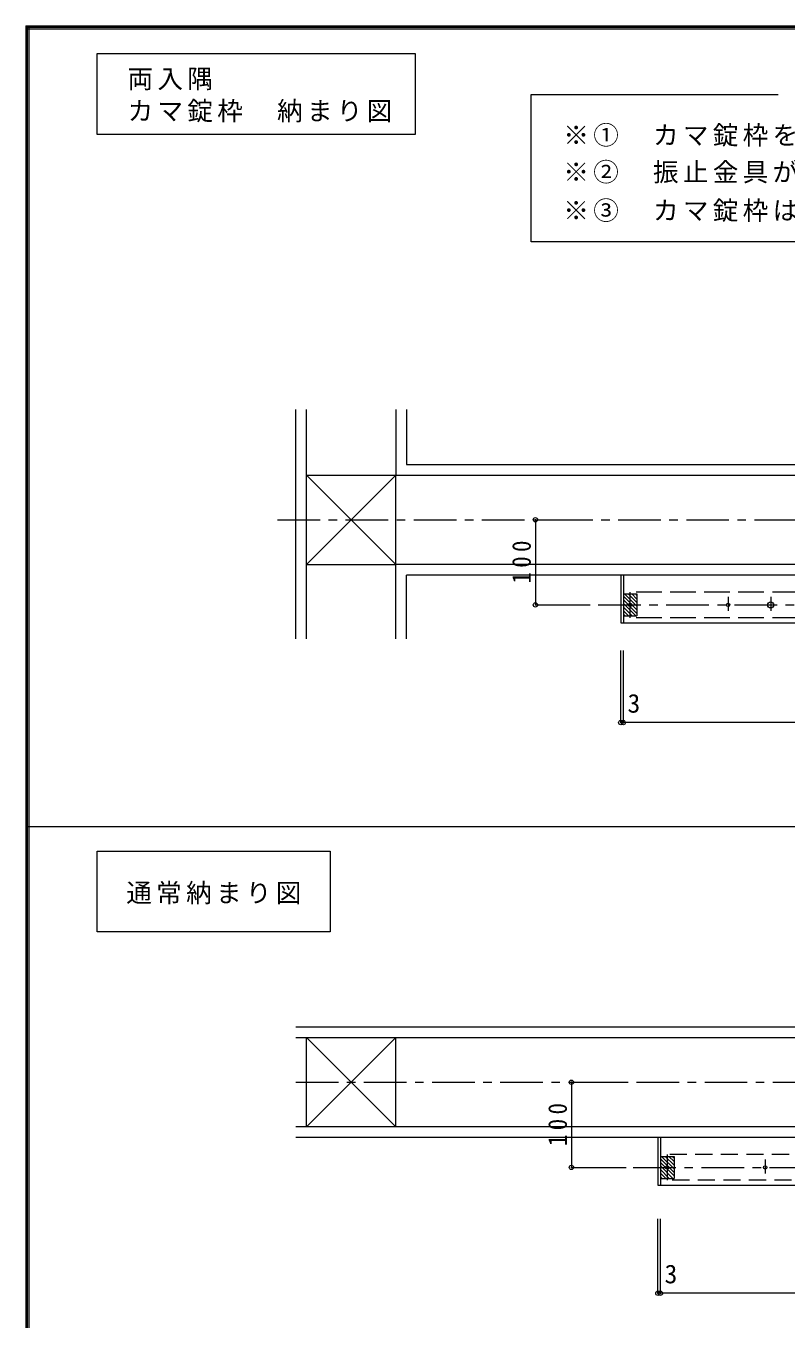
# Model space of a CAD drawing. Units: millimetres at full size, sheet at 1:10; details may follow other scales. Extents: x -2000 to 1900, y -1436 to 1392.
# Drawn here: x -2000 to -1107, y -127 to 1392 of the extents above; entities that cross this region are included whole.
import ezdxf
from ezdxf.enums import TextEntityAlignment as Align

# ---------------------------------------------------------------- set-up
doc = ezdxf.new("R2010")
doc.units = ezdxf.units.MM
doc.header["$LTSCALE"] = 10
doc.header["$PDMODE"] = 32
doc.header["$PDSIZE"] = 5
for name, pattern in [('CHAIN1', [8, 5, -1, 1, -1]), ('DASHED2', [3, 2, -1]), ('DASHED3', [4, 3, -1])]:
    doc.linetypes.add(name, pattern=pattern)
for name, color, linetype, lineweight in [('0-1_通り芯', 4, 'CHAIN1', 9), ('0-2_柱', 7, 'Continuous', 9), ('0-3_仕上げ', 2, 'Continuous', 9), ('0-4_枠', 3, 'Continuous', 9), ('0-5_ケーシング', 3, 'Continuous', 9), ('0-6_扉', 6, 'Continuous', 9), ('0-A_文字', 7, 'Continuous', 9), ('0-B_寸法', 7, 'Continuous', 9), ('0-C_ハッチ', 3, 'Continuous', 9), ('0-D_穴', 7, 'Continuous', 9), ('F-1_図枠', 6, 'Continuous', 9)]:
    doc.layers.add(name, color=color, linetype=linetype, lineweight=lineweight)
doc.styles.add('ＭＳ ゴシック', font='')
doc.styles.get('ＭＳ ゴシック').set_extended_font_data('MS Gothic')

msp = doc.modelspace()

# ---------------------------------------------------------------- linework, layer by layer
at = {"layer": '0-1_通り芯'}
for p, q in [((-1704.54, 811.79), (284.33, 811.79)), ((-1175.53, 721.15), (-1175.53, 704.67)), ((-1125.53, 721.15), (-1125.53, 704.67)), ((-1328.09, 711.79), (163.56, 711.79)), ((-1683.03, 151.35), (286.17, 151.35)), ((-1286.81, 51.35), (200.56, 51.35)), ((-1132.03, 60.71), (-1132.03, 44.23))]:
    msp.add_line(p, q, dxfattribs=at)
at = {"layer": '0-2_柱'}
for p, q in [((-1670.53, 864.29), (-1565.53, 864.29)), ((-1670.53, 864.29), (-1565.53, 759.29)), ((-1670.53, 759.29), (-1565.53, 864.29)), ((-1565.53, 759.29), (-1565.53, 864.29)), ((-1670.53, 759.29), (-1565.53, 759.29)), ((-1670.53, 98.85), (-1565.53, 203.85)), ((-1565.53, 98.85), (-1565.53, 203.85))]:
    msp.add_line(p, q, dxfattribs=at)
msp.add_lwpolyline([(-1670.53, 98.85), (-1670.53, 203.85), (-1565.53, 98.85)], dxfattribs=at)
at = {"layer": '0-3_仕上げ'}
for p, q in [((-1683.03, 671.82), (-1683.03, 941.28)), ((-1670.53, 671.82), (-1670.53, 941.28)), ((-1565.53, 941.28), (-1565.53, 864.29)), ((-1553.03, 941.28), (-1553.03, 876.79)), ((-1553.03, 876.79), (-583.03, 876.79)), ((-1565.53, 864.29), (-595.53, 864.29)), ((-595.53, 759.29), (-1565.53, 759.29)), ((-1565.53, 671.82), (-1565.53, 759.29)), ((-583.03, 746.79), (-1553.03, 746.79)), ((-1553.03, 671.82), (-1553.03, 746.79)), ((-1683.03, 216.35), (-1427.4, 216.35)), ((-1683.03, 203.85), (-558.53, 203.85)), ((-1427.4, 98.85), (-1683.03, 98.85)), ((-558.53, 98.85), (-1427.4, 98.85))]:
    msp.add_line(p, q, dxfattribs=at)
msp.add_lwpolyline([(-1427.4, 216.35), (-546.03, 216.35), (-546.03, 86.35), (-1683.03, 86.35)], dxfattribs=at)
at = {"layer": '0-4_枠'}
for p, q in [((-1301.53, 746.79), (-1301.53, 690.79)), ((-1298.53, 746.79), (-1298.53, 690.79)), ((-1301.53, 690.79), (-299.03, 690.79)), ((-1258.03, 86.35), (-1258.03, 30.35)), ((-1255.03, 86.35), (-1255.03, 30.35)), ((-1255.03, 64.35), (-1239.03, 64.35)), ((-1239.03, 64.35), (-1239.03, 38.35)), ((-1255.03, 38.35), (-1239.03, 38.35)), ((-1258.03, 30.35), (-298.53, 30.35))]:
    msp.add_line(p, q, dxfattribs=at)
at = {"layer": '0-5_ケーシング'}
for p, q in [((-1298.53, 724.79), (-1282.53, 724.79)), ((-1282.53, 724.79), (-1282.53, 698.79)), ((-1298.53, 698.79), (-1282.53, 698.79))]:
    msp.add_line(p, q, dxfattribs=at)
at = {"layer": '0-6_扉', "linetype": 'DASHED3'}
for p, q in [((-533.53, 726.79), (-1290.53, 726.79)), ((-1290.53, 696.79), (-1290.53, 726.79)), ((-533.53, 696.79), (-1290.53, 696.79))]:
    msp.add_line(p, q, dxfattribs=at)
at = {"layer": '0-6_扉', "linetype": 'DASHED2'}
for p, q in [((-534.03, 66.35), (-1247.03, 66.35)), ((-561.03, 36.35), (-1247.03, 36.35))]:
    msp.add_line(p, q, dxfattribs=at)
at = {"layer": '0-6_扉'}
msp.add_line((-1247.03, 66.35), (-1247.03, 36.35), dxfattribs=at)
at = {"layer": '0-A_文字'}
for p, q in [((-1916.44, 1264.28), (-1916.44, 1359.29)), ((-1406.74, 1311.28), (-1116.76, 1311.28)), ((-1406.74, 1138.16), (-1406.74, 1311.28)), ((447.83, 1138.16), (-1406.74, 1138.16)), ((-1916.44, 327.78), (-1916.44, 422.79)), ((-1916.44, 422.79), (-1642.66, 422.79)), ((-1642.66, 422.79), (-1642.66, 327.78)), ((-1642.66, 327.78), (-1916.44, 327.78))]:
    msp.add_line(p, q, dxfattribs=at)
msp.add_lwpolyline([(-1916.44, 1359.29), (-1543.01, 1359.29), (-1543.01, 1264.28), (-1916.44, 1264.28)], dxfattribs=at)
at = {"layer": '0-B_寸法', "color": 4}
for p, q in [((-1401.81, 811.79), (-1401.81, 711.79)), ((-1401.81, 811.79), (-1337.51, 811.79)), ((-1401.81, 711.79), (-1337.51, 711.79)), ((-1301.53, 573.68), (-1301.53, 658.41)), ((-1298.53, 573.68), (-1298.53, 658.41)), ((-1298.53, 573.68), (-1301.53, 573.68)), ((116.47, 573.68), (-1298.53, 573.68)), ((-1359.46, 151.35), (-1359.46, 51.35)), ((-1359.46, 151.35), (-1295.16, 151.35)), ((-1359.46, 51.35), (-1295.16, 51.35)), ((-1258.03, -96.34), (-1258.03, -8.88)), ((-1255.03, -96.34), (-1255.03, -8.88)), ((-1255.03, -96.34), (-1258.03, -96.34)), ((159.97, -96.34), (-1255.03, -96.34))]:
    msp.add_line(p, q, dxfattribs=at)
at = {"layer": '0-B_寸法'}
for p in [(-1401.81, 811.79), (-1401.81, 711.79), (-1301.53, 573.68), (-1298.53, 573.68), (-1359.46, 151.35), (-1359.46, 51.35), (-1258.03, -96.34), (-1255.03, -96.34)]:
    msp.add_point(p, dxfattribs=at)
at = {"layer": '0-C_ハッチ', "color": 7}
for p, q in [((-1298.53, 721.99), (-1282.53, 705.99)), ((-1298.53, 717.74), (-1282.53, 701.74)), ((-1297.09, 724.79), (-1282.53, 710.23)), ((-1292.85, 724.79), (-1282.53, 714.47)), ((-1288.61, 724.79), (-1282.53, 718.71)), ((-1284.36, 724.79), (-1282.53, 722.96)), ((-1298.53, 713.5), (-1283.82, 698.79)), ((-1298.53, 709.26), (-1288.06, 698.79)), ((-1298.53, 705.02), (-1292.31, 698.79)), ((-1298.53, 700.77), (-1296.55, 698.79)), ((-1255.03, 61.55), (-1239.03, 45.55)), ((-1253.59, 64.35), (-1239.03, 49.79)), ((-1249.35, 64.35), (-1239.03, 54.03)), ((-1245.11, 64.35), (-1239.03, 58.27)), ((-1240.86, 64.35), (-1239.03, 62.52)), ((-1255.03, 57.3), (-1239.03, 41.3)), ((-1255.03, 53.06), (-1240.32, 38.35)), ((-1255.03, 48.82), (-1244.56, 38.35)), ((-1255.03, 44.58), (-1248.81, 38.35)), ((-1255.03, 40.33), (-1253.05, 38.35))]:
    msp.add_line(p, q, dxfattribs=at)
at = {"layer": '0-C_ハッチ', "color": 5}
msp.add_circle((-1290.53, 711.79), 2, dxfattribs=at)
at = {"layer": '0-D_穴', "color": 5}
for centre, radius in [((-1175.53, 711.79), 2), ((-1125.53, 711.79), 3.5), ((-1247.03, 51.35), 2), ((-1132.03, 51.35), 2)]:
    msp.add_circle(centre, radius, dxfattribs=at)
at = {"layer": 'F-1_図枠'}
for p, q in [((-2000, 1391.67), (-2000, -1401.67)), ((-2000, 1391.67), (1900, 1391.67)), ((-2000, 1390), (1900, 1390)), ((-2000, 1388.33), (1900, 1388.33)), ((-1998.33, 1391.67), (-1998.33, -1401.67)), ((-1996.67, 1391.67), (-1996.67, -1401.67)), ((-2000, 451.83), (747.8, 451.83))]:
    msp.add_line(p, q, dxfattribs=at)

# ---------------------------------------------------------------- texts
at = {"layer": '0-A_文字', "char_height": 21.99, "attachment_point": 7, "style": 'ＭＳ ゴシック'}
for s, insert in [('\\T1.17;両入隅', (-1880.57, 1316.09)), ('\\T1.17;カマ錠枠\u3000納まり図', (-1880.57, 1278.22)), ('\\T1.17;※①\u3000カマ錠枠を取り付ける際は、枠取り付け側に当たる上吊レールのストッパーは、取り付けないで下さい。', (-1368.96, 1249.76)), ('\\T1.17;※②\u3000振止金具が一部露出します。', (-1368.96, 1206.53)), ('\\T1.17;※③\u3000カマ錠枠は、「枠上」をカットし床上に施工して下さい。「枠下」はカットしないで下さい。', (-1368.96, 1161.32)), ('\\T1.17;通常納まり図', (-1882.05, 360.28))]:
    msp.add_mtext(s, dxfattribs=dict(at, insert=insert))
at = {"layer": '0-B_寸法', "style": 'ＭＳ ゴシック'}
for p in [(-1293.63, 578.68), (-1250.13, -91.34)]:
    msp.add_text('3', height=21.99, dxfattribs=at).set_placement(p, align=Align.BOTTOM_LEFT)
at = {"layer": '0-B_寸法', "char_height": 21.99, "attachment_point": 7, "rotation": 90, "style": 'ＭＳ ゴシック'}
for insert in [(-1406.81, 736.79), (-1364.46, 76.35)]:
    msp.add_mtext('\\T1.38;\\W0.9;100', dxfattribs=dict(at, insert=insert))

doc.saveas('drawing.dxf')
